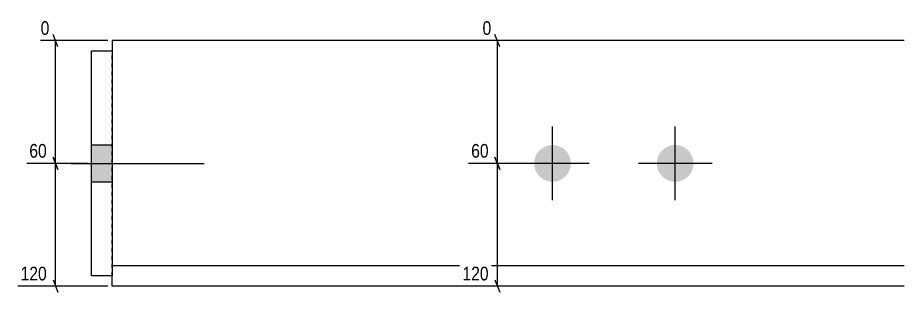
# Model space of a CAD drawing. Header units: millimetres. Extents: x 12 to 29904, y 3 to 860.
# Drawn here: x 16164.8 to 16598.3, y 36.7 to 170.9 of the extents above; entities that cross this region are included whole.
import ezdxf

# ---------------------------------------------------------------- set-up
doc = ezdxf.new("R2010")
doc.units = ezdxf.units.MM
doc.linetypes.add('DXK_LINE_DOT2', pattern=[3.9198, 1.9599, -1.9599])
doc.layers.add('MÅLSÆTNING', color=7, linetype='Continuous')
doc.layers.add('STÅL', color=7, linetype='Continuous')
doc.styles.add('Arial Narrow', font='ARIALN.TTF', dxfattribs={"height": 0.2})

msp = doc.modelspace()

# ---------------------------------------------------------------- hatches: boundary and pattern name
at = {"layer": 'STÅL', "linetype": 'Continuous'}
for points in [[(16210.9, 90.69), (16210.9, 108.69), (16200.9, 108.69), (16200.9, 90.69)], [(16210.9, 90.69), (16210.9, 108.69), (16200.9, 108.69), (16200.9, 90.69)], [(16426.28, 90.69, -1), (16426.28, 108.69, -1)], [(16486.28, 90.69, -1), (16486.28, 108.69, -1)]]:
    msp.add_hatch(color=96, dxfattribs=at).paths.add_polyline_path(points)

# ---------------------------------------------------------------- linework, layer by layer
at = {"layer": 'MÅLSÆTNING', "color": 7, "linetype": 'Continuous'}
for p, q in [((16184.47, 156.69), (16182.07, 162.69)), ((16400.53, 156.69), (16398.13, 162.69)), ((16208.9, 159.69), (16176.01, 159.69)), ((16183.27, 99.69), (16183.27, 159.69)), ((16415.88, 159.69), (16392.06, 159.69)), ((16399.33, 99.69), (16399.33, 159.69)), ((16182.07, 102.69), (16184.47, 96.69)), ((16184.47, 96.69), (16182.07, 102.69)), ((16398.13, 102.69), (16400.53, 96.69)), ((16400.53, 96.69), (16398.13, 102.69)), ((16198.9, 99.69), (16169.19, 99.69)), ((16198.9, 99.69), (16169.19, 99.69)), ((16183.27, 39.69), (16183.27, 99.69)), ((16424.28, 99.69), (16385.25, 99.69)), ((16424.28, 99.69), (16385.25, 99.69)), ((16399.33, 39.69), (16399.33, 99.69)), ((16208.9, 39.69), (16164.92, 39.69)), ((16182.07, 42.69), (16184.47, 36.69)), ((16408.37, 39.69), (16380.98, 39.69)), ((16398.13, 42.69), (16400.53, 36.69))]:
    msp.add_line(p, q, dxfattribs=at)
at = {"layer": 'STÅL', "color": 2, "linetype": 'Continuous'}
for p, q in [((16598.28, 159.69), (16210.9, 159.69)), ((16210.9, 159.69), (16210.9, 155.68)), ((16200.9, 154.69), (16210.9, 154.69)), ((16200.9, 44.69), (16200.9, 154.69)), ((16210.9, 155.68), (16210.9, 154.69)), ((16210.9, 154.69), (16210.9, 44.69)), ((16598.28, 49.69), (16210.9, 49.69)), ((16210.9, 44.69), (16200.9, 44.69)), ((16210.9, 39.69), (16210.9, 44.69)), ((16598.28, 39.69), (16210.9, 39.69))]:
    msp.add_line(p, q, dxfattribs=at)
at = {"layer": 'STÅL', "color": 7, "linetype": 'DXK_LINE_DOT2'}
msp.add_line((16210.9, 44.69), (16210.9, 154.69), dxfattribs=at)
at = {"layer": 'STÅL', "color": 96, "linetype": 'Continuous'}
for p, q in [((16426.28, 81.69), (16426.28, 117.69)), ((16486.28, 81.69), (16486.28, 117.69)), ((16200.9, 108.69), (16210.9, 108.69)), ((16200.9, 108.69), (16210.9, 108.69)), ((16190.9, 99.69), (16255.9, 99.69)), ((16190.9, 99.69), (16255.9, 99.69)), ((16444.28, 99.69), (16408.28, 99.69)), ((16504.28, 99.69), (16468.28, 99.69)), ((16200.9, 90.69), (16210.9, 90.69)), ((16200.9, 90.69), (16210.9, 90.69))]:
    msp.add_line(p, q, dxfattribs=at)

# ---------------------------------------------------------------- next in the draw order: wipeouts: each hides what was drawn before it
at = {"color": 0, "linetype": 'Continuous'}
for points in [[(16181.67, 161.09), (16181.67, 170.89), (16174.61, 170.89), (16174.61, 161.09)], [(16397.73, 161.09), (16397.73, 170.89), (16390.66, 170.89), (16390.66, 161.09)], [(16180.4, 101.09), (16180.4, 110.89), (16169.06, 110.89), (16169.06, 101.09)], [(16396.45, 101.09), (16396.45, 110.89), (16385.12, 110.89), (16385.12, 101.09)], [(16180.4, 41.09), (16180.4, 50.89), (16164.8, 50.89), (16164.8, 41.09)], [(16396.45, 41.09), (16396.45, 50.89), (16380.86, 50.89), (16380.86, 41.09)]]:
    msp.add_wipeout(points, dxfattribs=at).dxf.layer = 'MÅLSÆTNING'

# ---------------------------------------------------------------- next in the draw order: texts
at = {"layer": 'MÅLSÆTNING', "color": 3, "linetype": 'Continuous', "style": 'Arial Narrow'}
for s, height, p in [('0', 6.68, (16176.01, 162.49)), ('0', 6.68, (16392.06, 162.49)), ('60', 6.681, (16170.46, 102.49)), ('60', 6.681, (16386.52, 102.49)), ('120', 6.681, (16166.2, 42.49)), ('120', 6.681, (16382.26, 42.49))]:
    msp.add_text(s, height=height, dxfattribs=at).set_placement(p)

doc.saveas('drawing.dxf')
